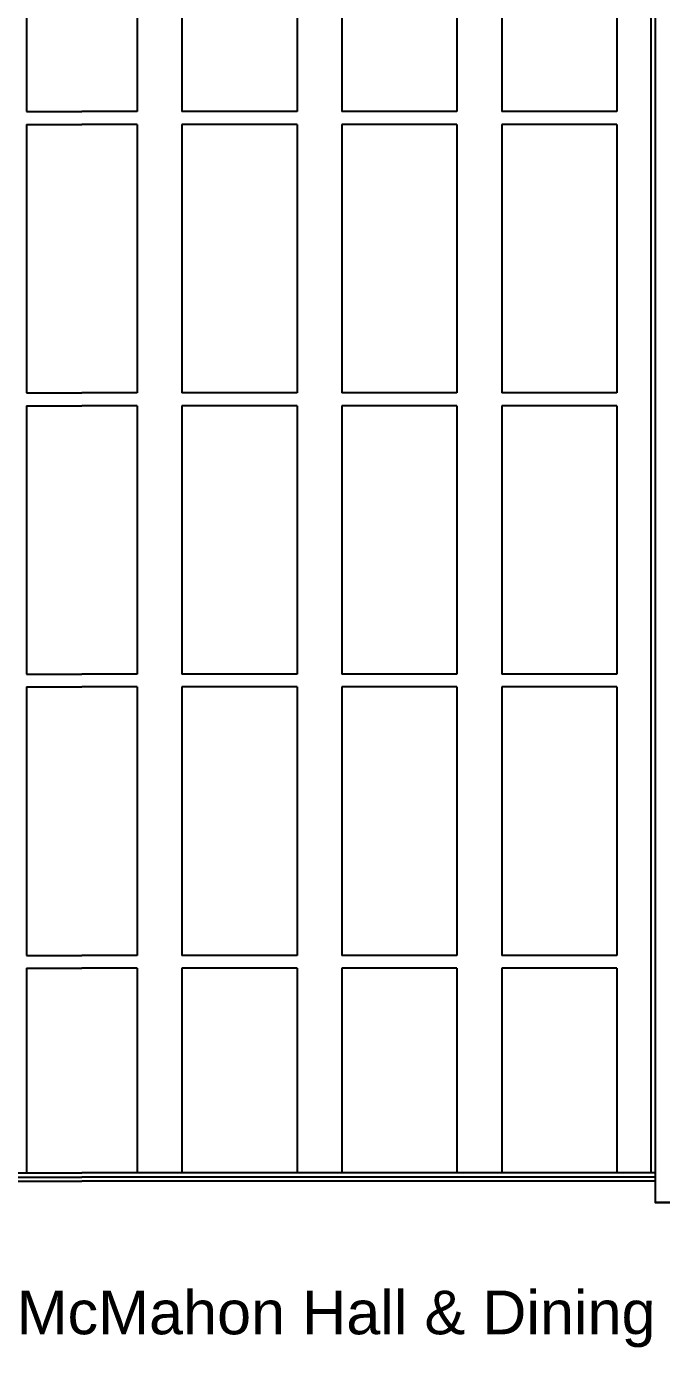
# Model space of a CAD drawing. Header units: inches. Extents: x -460 to 10305, y -938 to 5356.
# Drawn here: x 5222 to 5818, y -133 to 1107 of the extents above; entities that cross this region are included whole.
import ezdxf
from ezdxf.enums import TextEntityAlignment as Align

# ---------------------------------------------------------------- set-up
doc = ezdxf.new("R2010")
doc.units = ezdxf.units.IN
doc.header["$MEASUREMENT"] = 0
for name, color, linetype in [('01-0263-02-DWG-BFP-ARCH$0$SP-GROSS', 30, 'Continuous'), ('01-0263-02-DWG-BFP-ARCH$0$SP-PRINT_TEXT', 250, 'Continuous'), ('01-0263-02-DWG-BFP-ARCH$0$SP-SITE', 3, 'Continuous'), ('01-0263-02-DWG-BFP-ARCH$0$SP-WALL', 7, 'Continuous')]:
    doc.layers.add(name, color=color, linetype=linetype)
doc.styles.add('01-0263-02-DWG-BFP-ARCH$0$ARIAL', font='ARIAL', dxfattribs={"height": 0.2})

# ---------------------------------------------------------------- blocks, each defined once
blk = doc.blocks.new('01-0263-02-DWG-BFP-ARCH', base_point=(1295.2, 1353.4))
at = {"layer": '01-0263-02-DWG-BFP-ARCH$0$SP-GROSS'}
blk.add_lwpolyline([(3071.2, 2641.4), (3071.2, 1353.4), (3771.2, 1353.4), (3771.1, 2641.4), (3071.2, 2641.4)], close=True, dxfattribs=at)
at = {"layer": '01-0263-02-DWG-BFP-ARCH$0$SP-SITE'}
for p, q in [((2481.2, 2629.4), (2481.2, 2377.4)), ((2585.2, 2629.4), (2585.2, 2377.4)), ((2627.2, 2629.4), (2627.2, 2377.4)), ((2735.2, 2629.4), (2735.2, 2377.4)), ((2777.2, 2629.4), (2777.2, 2377.4)), ((2885.2, 2629.4), (2885.2, 2377.4)), ((2927.2, 2629.4), (2927.2, 2377.4)), ((3035.2, 2629.4), (3035.2, 2377.4)), ((2481.2, 2377.4), (2533.2, 2377.4)), ((2585.2, 2377.4), (2533.2, 2377.4)), ((2735.2, 2377.4), (2627.2, 2377.4)), ((2885.2, 2377.4), (2777.2, 2377.4)), ((3035.2, 2377.4), (2927.2, 2377.4)), ((2481.2, 2365.4), (2481.2, 2113.4)), ((2481.2, 2365.4), (2533.2, 2365.4)), ((2585.2, 2365.4), (2533.2, 2365.4)), ((2585.2, 2365.4), (2585.2, 2113.4)), ((2627.2, 2365.4), (2627.2, 2113.4)), ((2735.2, 2365.4), (2627.2, 2365.4)), ((2735.2, 2365.4), (2735.2, 2113.4)), ((2885.2, 2365.4), (2777.2, 2365.4)), ((2777.2, 2365.4), (2777.2, 2113.4)), ((2885.2, 2365.4), (2885.2, 2113.4)), ((2927.2, 2365.4), (2927.2, 2113.4)), ((3035.2, 2365.4), (2927.2, 2365.4)), ((3035.2, 2365.4), (3035.2, 2113.4)), ((2481.2, 2113.4), (2533.2, 2113.4)), ((2585.2, 2113.4), (2533.2, 2113.4)), ((2735.2, 2113.4), (2627.2, 2113.4)), ((2885.2, 2113.4), (2777.2, 2113.4)), ((3035.2, 2113.4), (2927.2, 2113.4)), ((2481.2, 2101.4), (2481.2, 1849.4)), ((2481.2, 2101.4), (2533.2, 2101.4)), ((2585.2, 2101.4), (2533.2, 2101.4)), ((2585.2, 2101.4), (2585.2, 1849.4)), ((2627.2, 2101.4), (2627.2, 1849.4)), ((2735.2, 2101.4), (2627.2, 2101.4)), ((2735.2, 2101.4), (2735.2, 1849.4)), ((2885.2, 2101.4), (2777.2, 2101.4)), ((2777.2, 2101.4), (2777.2, 1849.4)), ((2885.2, 2101.4), (2885.2, 1849.4)), ((2927.2, 2101.4), (2927.2, 1849.4)), ((3035.2, 2101.4), (2927.2, 2101.4)), ((3035.2, 2101.4), (3035.2, 1849.4)), ((2481.2, 1849.4), (2533.2, 1849.4)), ((2585.2, 1849.4), (2533.2, 1849.4)), ((2735.2, 1849.4), (2627.2, 1849.4)), ((2885.2, 1849.4), (2777.2, 1849.4)), ((3035.2, 1849.4), (2927.2, 1849.4)), ((2481.2, 1837.4), (2481.2, 1585.4)), ((2481.2, 1837.4), (2533.2, 1837.4)), ((2585.2, 1837.4), (2533.2, 1837.4)), ((2585.2, 1837.4), (2585.2, 1585.4)), ((2627.2, 1837.4), (2627.2, 1585.4)), ((2735.2, 1837.4), (2627.2, 1837.4)), ((2735.2, 1837.4), (2735.2, 1585.4)), ((2885.2, 1837.4), (2777.2, 1837.4)), ((2777.2, 1837.4), (2777.2, 1585.4)), ((2885.2, 1837.4), (2885.2, 1585.4)), ((2927.2, 1837.4), (2927.2, 1585.4)), ((3035.2, 1837.4), (2927.2, 1837.4)), ((3035.2, 1837.4), (3035.2, 1585.4)), ((2481.2, 1585.4), (2533.2, 1585.4)), ((2585.2, 1585.4), (2533.2, 1585.4)), ((2735.2, 1585.4), (2627.2, 1585.4)), ((2885.2, 1585.4), (2777.2, 1585.4)), ((3035.2, 1585.4), (2927.2, 1585.4)), ((2481.2, 1573.4), (2533.2, 1573.4)), ((2481.2, 1573.4), (2481.2, 1381.4)), ((2585.2, 1573.4), (2533.2, 1573.4)), ((2585.2, 1573.4), (2585.2, 1381.4)), ((2627.2, 1573.4), (2627.2, 1381.4)), ((2735.2, 1573.4), (2627.2, 1573.4)), ((2735.2, 1573.4), (2735.2, 1381.4)), ((2885.2, 1573.4), (2777.2, 1573.4)), ((2777.2, 1573.4), (2777.2, 1381.4)), ((2885.2, 1573.4), (2885.2, 1381.4)), ((3035.2, 1573.4), (2927.2, 1573.4)), ((2927.2, 1573.4), (2927.2, 1381.4)), ((3035.2, 1573.4), (3035.2, 1381.4)), ((1995.2, 1381.4), (2533.2, 1381.4)), ((1995.2, 1377.4), (2533.2, 1377.4)), ((3071.2, 1381.4), (2533.2, 1381.4)), ((3071.2, 1377.4), (2533.2, 1377.4)), ((1995.2, 1373.4), (2533.2, 1373.4)), ((3071.2, 1373.4), (2533.2, 1373.4))]:
    blk.add_line(p, q, dxfattribs=at)
at = {"layer": '01-0263-02-DWG-BFP-ARCH$0$SP-WALL'}
for p, q in [((3071.2, 2641.4), (3071.2, 1375.4)), ((3067.2, 2629.4), (3067.2, 1381.4)), ((3071.2, 1381.4), (3071.2, 1353.4)), ((3771.2, 1353.4), (3071.2, 1353.4))]:
    blk.add_line(p, q, dxfattribs=at)
at = {"layer": '01-0263-02-DWG-BFP-ARCH$0$SP-PRINT_TEXT', "linetype": 'Continuous', "style": '01-0263-02-DWG-BFP-ARCH$0$ARIAL'}
blk.add_text('0263 UConn Brien McMahon Hall & Dining - 02', height=41.084, dxfattribs=at).set_placement((2585.2, 1229.8), align=Align.CENTER)

msp = doc.modelspace()

# ---------------------------------------------------------------- block references
msp.add_blockref('01-0263-02-DWG-BFP-ARCH', (4035.9, 3.3))

doc.saveas('drawing.dxf')
